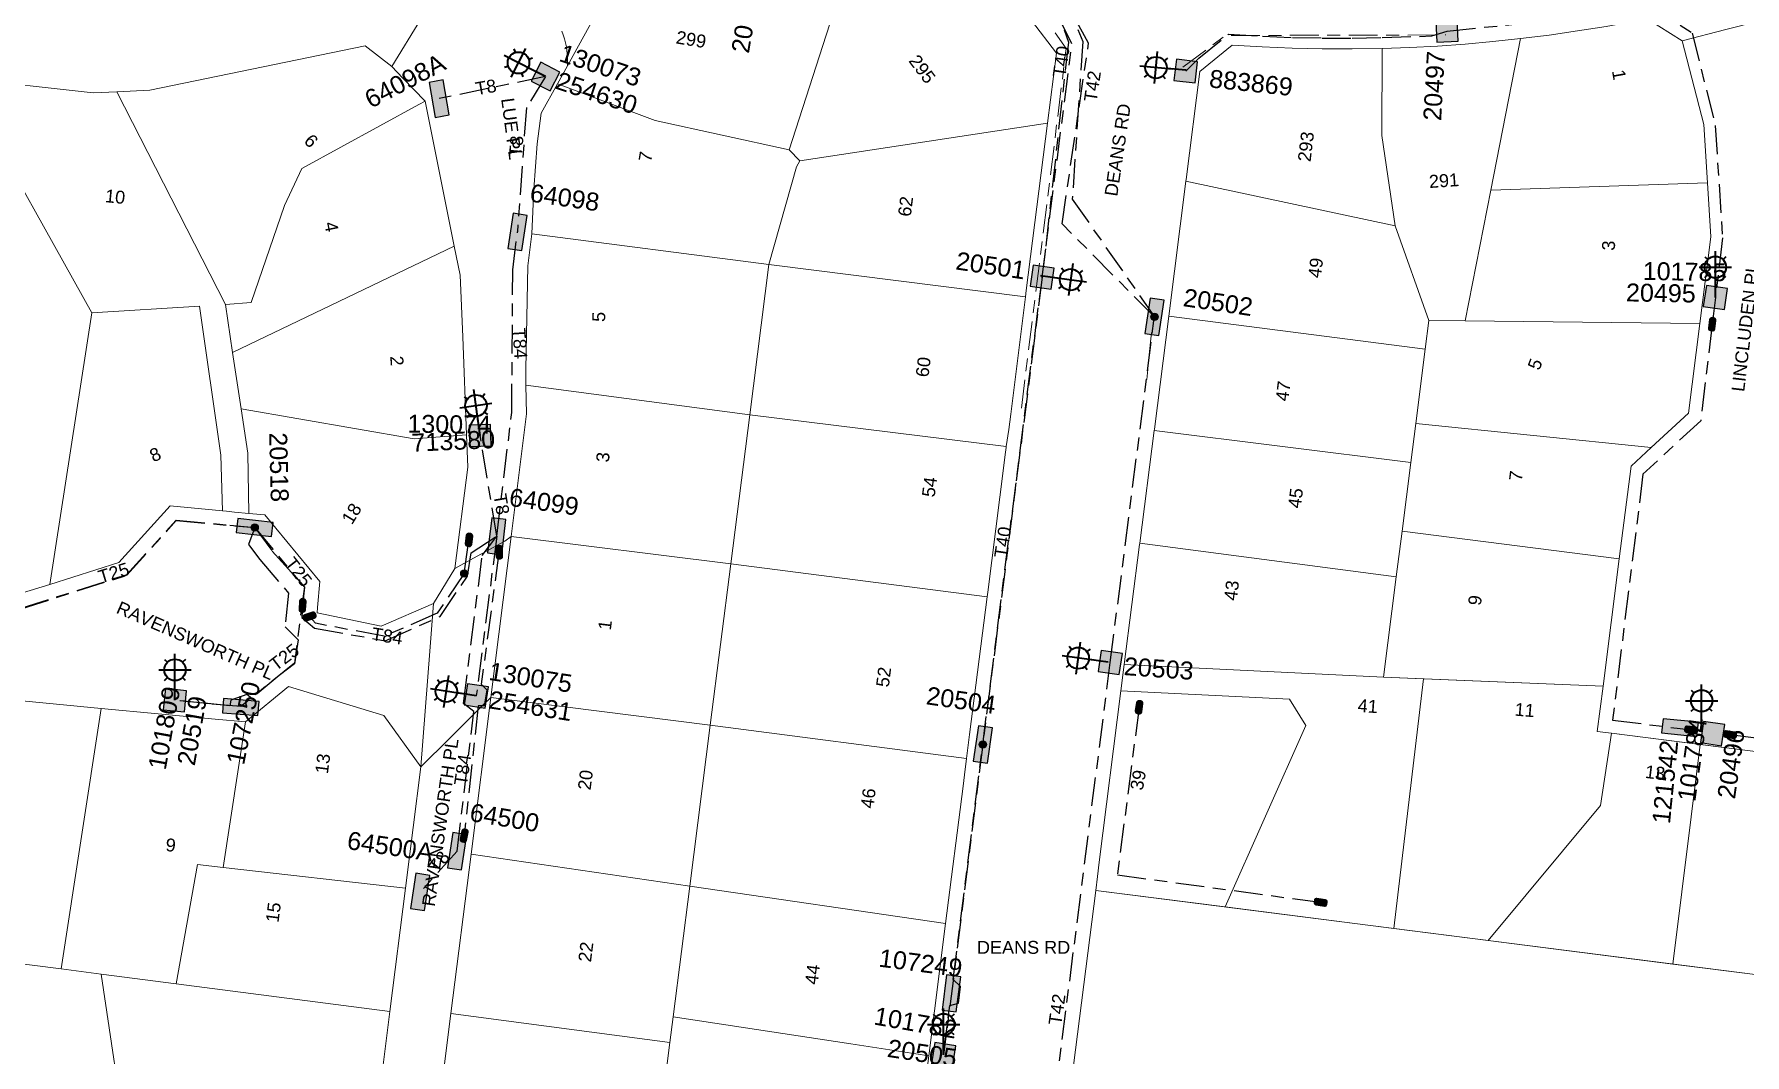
# Model space of a CAD drawing. Header units: metres. Extents: x 299140 to 300955, y 6226202 to 6227439.
# Drawn here: x 299967.4 to 300205.7, y 6226680.1 to 6226822.3 of the extents above; entities that cross this region are included whole.
import ezdxf
from ezdxf.enums import TextEntityAlignment as Align

# ---------------------------------------------------------------- set-up
doc = ezdxf.new("R2010")
doc.units = ezdxf.units.M
doc.linetypes.add('Cable Exist UG', pattern=[8.2, 4, -1.2, 1.8, -1.2])
doc.layers.get('0').update_dxf_attribs({"color": 6})
for name, color, linetype, lineweight in [('Cadastre Land Parcels_SP_EXT', 9, 'Continuous', 5), ('Cadastre Road Names_SP_HV_LV_SL_EXT', 9, 'Continuous', 5), ('Cadastre Roads_SP_EXT', 9, 'Continuous', 5)]:
    doc.layers.add(name, color=color, linetype=linetype, lineweight=lineweight)
for name, color, linetype in [('Equip_LV_EXT', 7, 'Continuous'), ('Equip_SL_EXT', 7, 'Continuous'), ('Equip_SP_SL_EXT', 7, 'Continuous'), ('Mains_LV_EXT', 7, 'Continuous'), ('Mains_LV_SL_EXT', 7, 'Continuous'), ('Mains_SL_EXT', 7, 'Continuous'), ('SupportsUG_SP_LV_EXT', 7, 'Continuous'), ('SupportsUG_SP_LV_SL_EXT', 7, 'Continuous'), ('UG_Details_SP_MISC', 7, 'Continuous')]:
    doc.layers.add(name, color=color, linetype=linetype)
doc.styles.add('COLUMN_LABEL', font='arial.ttf')
doc.styles.add('iecARIAL', font='arial.ttf', dxfattribs={"height": 2})
doc.styles.add('POLE_LABEL', font='arial.ttf')
doc.styles.get("Standard").update_dxf_attribs({"font": 'arial.ttf'})

# ---------------------------------------------------------------- blocks, each defined once
blk = doc.blocks.new('COLUMN_EXT')
blk.add_hatch(color=256).paths.add_polyline_path([(-1.49, 1.48), (-1.49, -1.49), (1.48, -1.49), (1.48, 1.48)])
blk.add_lwpolyline([(-1.49, -1.49), (1.48, -1.49), (1.48, 1.48), (-1.49, 1.48)], close=True)
for tag, height, style, flags, p in [('ASSET_NUM', 2.5, 'COLUMN_LABEL', 8, (2, 2)), ('STRUCTURE_PLANT_NUMBER', 0.2, 'POLE_LABEL', 9, (1.81, 0.03)), ('STREET_CODE', 0.2, 'COLUMN_LABEL', 9, (1.81, -0.2))]:
    blk.add_attdef(tag, text='', height=height, dxfattribs=dict(style=style, flags=flags)).set_placement(p, align=Align.MIDDLE_LEFT)
at = {"flags": 1}
blk.add_attdef('Z', (1.81, -2.35), '', height=0.2, dxfattribs=at)
at = {"flags": 9}
for tag, p in [('COLUMN_TYPE', (1.81, -0.4)), ('OWNED_BY', (1.81, -0.6)), ('STATE', (1.81, -0.8)), ('USAGE', (1.81, -1)), ('STREETNAME', (1.81, -1.6)), ('SUBURB', (1.81, -1.8)), ('LEGEND', (1.81, -1.2)), ('LOCATION', (1.81, -1.4)), ('NOTES', (1.81, -2))]:
    blk.add_attdef(tag, text='', height=0.2, dxfattribs=at).set_placement(p, align=Align.MIDDLE_LEFT)
blk = doc.blocks.new('PILLAR_EXT')
blk.add_hatch(color=256).paths.add_polyline_path([(-2.475, 0.99), (-2.475, -0.99), (2.475, -0.99), (2.475, 0.99)])
blk.add_lwpolyline([(-2.475, -0.99), (2.475, -0.99), (2.475, 0.99), (-2.475, 0.99)], close=True)
at = {"style": 'iecARIAL', "flags": 8}
blk.add_attdef('ASSET_NUM', (1.5, 3.5), '', height=2.5, dxfattribs=at)
for tag, p, flags in [('OWNED_BY', (0, -0.2), 9), ('STATE', (0, -0.4), 9), ('SUPPORT_TYPE', (0, -0.6), 9), ('STREETNAME', (0, -1.8), 9), ('SUBURB', (0, -2), 1), ('USAGE', (0, -0.8), 9), ('LEGEND', (0, -1), 9), ('LOCATION', (0, -1.2), 9), ('NOTES', (0, -1.4), 9), ('PARENT', (0, -1.6), 9)]:
    blk.add_attdef(tag, p, '', height=0.2, dxfattribs=dict(flags=flags))
blk = doc.blocks.new('SL_LANTERN_EXT')
at = {"lineweight": 40}
for p, q in [((-1.46, 5.68), (-1.06, 5.28)), ((0, 1.97), (0, 6.47)), ((1.46, 5.68), (1.06, 5.28)), ((-2.25, 4.22), (2.25, 4.22)), ((-1.46, 2.76), (-1.06, 3.16)), ((0, 0), (0, 2.72)), ((1.46, 2.76), (1.06, 3.16))]:
    blk.add_line(p, q, dxfattribs=at)
blk.add_circle((0, 4.22), 1.5, dxfattribs=at)
at = {"style": 'iecARIAL', "flags": 8}
blk.add_attdef('ASSET_NUM', (1.5, 1.5), '', height=2.5, dxfattribs=at)
for tag, p, height, flags in [('OPERATING_VOLTAGE', (0.98, -1.65), 0.2, 9), ('ORIENTATION', (0.98, -1.85), 0.2, 9), ('OWNED_BY', (0.98, -2.05), 0.2, 9), ('STATE', (0.98, -2.25), 0.2, 9), ('CONSTRUCTED_VOLTAGE', (0.98, -0.65), 0.2, 9), ('CONTROL_TYPE', (0.98, -0.85), 0.2, 9), ('LANTERN_PURPOSE', (0.98, -1.05), 0.2, 9), ('LANTERN_TYPE', (0.98, -1.25), 0.2, 9), ('NO_PHASES', (0.98, -1.45), 0.2, 9), ('USAGE', (0.98, -2.45), 0.2, 9), ('LNUMBER', (2.18, -3.25), 2.5, 8), ('CEXIST', (0.98, -2.65), 0.2, 9), ('CNEW', (0.98, -2.85), 0.2, 9), ('CNUMBER', (0.98, -3.05), 0.2, 9), ('CREMOVE', (0.98, -3.25), 0.2, 9), ('CREPLACE', (0.98, -3.45), 0.2, 9), ('LKINGHEIGHT', (0.98, -3.65), 0.2, 9), ('LBRACKET', (0.98, -3.85), 0.2, 9), ('LBRACKETVOCAB', (0.98, -4.05), 0.2, 9), ('LCATEGORY', (0.98, -4.25), 0.2, 9), ('LCHARGE1', (0.98, -4.45), 0.2, 9), ('LCHARGE1PERCENT', (0.98, -4.65), 0.2, 9), ('LCHARGE2', (0.98, -4.85), 0.2, 9), ('LCHARGE2PERCENT', (0.98, -5.05), 0.2, 9), ('LCHARGE3', (0.98, -5.25), 0.2, 9), ('LCHARGE3PERCENT', (0.98, -5.45), 0.2, 9), ('LEXIST', (0.98, -5.65), 0.2, 9), ('LLAMP', (0.98, -5.85), 0.2, 9), ('LLAMPVOCAB', (0.98, -6.05), 0.2, 9), ('LMAST', (0.98, -6.25), 0.2, 9), ('LMASTVOCAB', (0.98, -6.45), 0.2, 9), ('LNEW', (0.98, -6.65), 0.2, 9), ('LANTNUMBER', (0.98, -6.85), 0.2, 9), ('LOUTREACH', (0.98, -7.25), 0.2, 9), ('STREETNAME', (0.98, -9.25), 0.2, 9), ('SUBURB', (0.98, -9.45), 0.2, 1), ('LOUTREACHVOCAB', (0.98, -7.45), 0.2, 9), ('LRATECODE', (0.98, -7.65), 0.2, 9), ('LREMOVE', (0.98, -7.85), 0.2, 9), ('LREPLACE', (0.98, -8.05), 0.2, 9), ('LTYPE', (0.98, -8.25), 0.2, 9), ('LTYPEVOCAB', (0.98, -8.45), 0.2, 9), ('LEGEND', (0.98, -8.65), 0.2, 9), ('LOCATION', (0.98, -8.85), 0.2, 9), ('NOTES', (0.98, -9.05), 0.2, 9)]:
    blk.add_attdef(tag, p, '', height=height, dxfattribs=dict(flags=flags))
blk = doc.blocks.new('LV_STJ_EXT')
h = blk.add_hatch(color=256)
edge = h.paths.add_edge_path()
edge.add_ellipse((-0.59, 0.13), major_axis=(0.226, 0.226), ratio=1, start_angle=45, end_angle=135)
edge.add_line((-0.91, 0.13), (-0.91, -0.13))
edge.add_ellipse((-0.59, -0.13), major_axis=(0.226, 0.226), ratio=1, start_angle=135, end_angle=225)
edge.add_line((-0.59, -0.45), (0.59, -0.45))
edge.add_ellipse((0.59, -0.13), major_axis=(-0.226, 0.226), ratio=1, start_angle=135, end_angle=225)
edge.add_line((0.91, -0.13), (0.91, 0.13))
edge.add_ellipse((0.59, 0.13), major_axis=(-0.226, 0.226), ratio=1, start_angle=225, end_angle=315)
edge.add_line((0.59, 0.45), (-0.59, 0.45))
blk.add_lwpolyline([(-0.91, 0.13), (-0.91, -0.13, 0.414214), (-0.59, -0.45), (0.59, -0.45, 0.414214), (0.91, -0.13), (0.91, 0.13, 0.414214), (0.59, 0.45), (-0.59, 0.45, 0.414214)], format="xyb", close=True)
at = {"flags": 1}
blk.add_attdef('Z', (0, 0), '', height=0.2, dxfattribs=at)
at = {"flags": 9}
for tag, p in [('ORIENTATION', (0, 0)), ('USAGE', (0, -0.2)), ('LEGEND', (0, -0.4)), ('NOTES', (0, -0.6))]:
    blk.add_attdef(tag, text='', height=0.2, dxfattribs=at).set_placement(p, align=Align.MIDDLE_LEFT)
blk = doc.blocks.new('SL_STJ_EXT')
h = blk.add_hatch(color=256)
edge = h.paths.add_edge_path()
edge.add_ellipse((-0.59, 0.13), major_axis=(0.226, 0.226), ratio=1, start_angle=45, end_angle=135)
edge.add_line((-0.91, 0.13), (-0.91, -0.13))
edge.add_ellipse((-0.59, -0.13), major_axis=(0.226, 0.226), ratio=1, start_angle=135, end_angle=225)
edge.add_line((-0.59, -0.45), (0.59, -0.45))
edge.add_ellipse((0.59, -0.13), major_axis=(-0.226, 0.226), ratio=1, start_angle=135, end_angle=225)
edge.add_line((0.91, -0.13), (0.91, 0.13))
edge.add_ellipse((0.59, 0.13), major_axis=(-0.226, 0.226), ratio=1, start_angle=225, end_angle=315)
edge.add_line((0.59, 0.45), (-0.59, 0.45))
blk.add_lwpolyline([(-0.91, 0.13), (-0.91, -0.13, 0.414214), (-0.59, -0.45), (0.59, -0.45, 0.414214), (0.91, -0.13), (0.91, 0.13, 0.414214), (0.59, 0.45), (-0.59, 0.45, 0.414214)], format="xyb", close=True)
at = {"flags": 1}
blk.add_attdef('Z', (0, 0), '', height=0.2, dxfattribs=at)
at = {"flags": 9}
for tag, p in [('ORIENTATION', (0, 0)), ('USAGE', (0, -0.2)), ('LEGEND', (0, -0.4)), ('NOTES', (0, -0.6))]:
    blk.add_attdef(tag, text='', height=0.2, dxfattribs=at).set_placement(p, align=Align.MIDDLE_LEFT)
blk = doc.blocks.new('CONNECTOR_NODE_EXT')
h = blk.add_hatch(color=256)
edge = h.paths.add_edge_path()
edge.add_arc((0, 0), 0.5, 0, 360)
blk.add_circle((0, 0), 0.5)
at = {"flags": 1}
blk.add_attdef('Z', (0, 0), '', height=0.2, dxfattribs=at)
at = {"flags": 9}
for tag, p in [('CONNECTOR_TYPE', (0, 0)), ('CONSTRUCTED_VOLTAGE', (0, -0.2)), ('OPERATING_VOLTAGE', (0, -0.6)), ('ORIENTATION', (0, -0.8)), ('SUBTYPE', (0, -1)), ('NO_PHASES', (0, -0.4)), ('USAGE', (0, -1.2)), ('NOTES', (0, -1.4))]:
    blk.add_attdef(tag, text='', height=0.2, dxfattribs=at).set_placement(p, align=Align.MIDDLE_LEFT)

msp = doc.modelspace()

# ---------------------------------------------------------------- linework, layer by layer
at = {"layer": 'Cadastre Land Parcels_SP_EXT', "linetype": 'Continuous'}
for points in [[(300079.65, 6226828.13), (300078.47, 6226828.3), (300051.99, 6226832.2), (300049.75, 6226832.53), (300041.98, 6226818.42), (300041.69, 6226817.88), (300040.31, 6226815.36), (300053.92, 6226810.27), (300072.59, 6226806.2), (300079.65, 6226828.13)], [(300072.59, 6226806.2), (300074.05, 6226804.63), (300108.56, 6226809.9), (300109.8, 6226819.66), (300106.35, 6226824.21), (300082.04, 6226827.78), (300080.1, 6226828.06), (300079.65, 6226828.13), (300072.59, 6226806.2)], [(300197, 6226821.39), (300192.09, 6226824.46), (300190.32, 6226824.11), (300186.38, 6226823.39), (300182.41, 6226822.75), (300178.44, 6226822.18), (300174.47, 6226821.7), (300170.31, 6226800.56), (300200.5, 6226801.57), (300199.99, 6226809.73), (300197, 6226821.39)], [(300017.24, 6226817.8), (300013.51, 6226820.7), (299983.53, 6226814.5), (299978.92, 6226814.28), (299994.04, 6226784.65), (299997.63, 6226784.93), (300002.3, 6226798.43), (300004.68, 6226803.57), (300020.97, 6226812.51), (300021.86, 6226812.99), (300018.74, 6226816.15), (300017.24, 6226817.8)], [(300156.99, 6226795.58), (300155.12, 6226808.17), (300155.2, 6226820.33), (300151, 6226820.26), (300146.82, 6226820.27), (300142.64, 6226820.35), (300138.46, 6226820.52), (300134.28, 6226820.77), (300129.79, 6226817.11), (300127.87, 6226802.06), (300127.84, 6226801.8), (300156.99, 6226795.58)], [(300170.31, 6226800.56), (300174.47, 6226821.7), (300170.62, 6226821.26), (300166.77, 6226820.91), (300162.91, 6226820.63), (300159.05, 6226820.44), (300155.2, 6226820.33), (300155.12, 6226808.17), (300156.99, 6226795.58), (300161.7, 6226782.41), (300166.73, 6226782.35), (300170.31, 6226800.56)], [(299978.92, 6226814.28), (299975.64, 6226814.14), (299957.13, 6226816.17), (299958.34, 6226814.03), (299975.45, 6226783.49), (299990.45, 6226784.42), (299993.43, 6226763.65), (299993.63, 6226755.87), (299994.2, 6226755.81), (299995.31, 6226755.71), (299997.29, 6226755.52), (299997.15, 6226763.89), (299996.23, 6226770.07), (299995.05, 6226777.92), (299994.04, 6226784.65), (299978.92, 6226814.28)], [(300072.59, 6226806.2), (300053.92, 6226810.27), (300040.31, 6226815.36), (300038.05, 6226811.31), (300037.47, 6226807), (300037.01, 6226800.72), (300036.75, 6226794.48), (300069.76, 6226790.2), (300073.62, 6226803.81), (300074.05, 6226804.63), (300072.59, 6226806.2)], [(300025.9, 6226792.78), (300021.86, 6226812.99), (300020.97, 6226812.51), (300004.68, 6226803.57), (300002.3, 6226798.43), (299997.63, 6226784.93), (299994.04, 6226784.65), (299995.05, 6226777.92), (300025.9, 6226792.78)], [(300108.56, 6226809.9), (300074.05, 6226804.63), (300073.62, 6226803.81), (300069.76, 6226790.2), (300105.48, 6226785.68), (300105.59, 6226786.57), (300108.56, 6226809.9)], [(300156.99, 6226795.58), (300127.84, 6226801.8), (300125.45, 6226782.99), (300161.19, 6226778.42), (300161.7, 6226782.41), (300156.99, 6226795.58)], [(300199.45, 6226781.97), (300200.97, 6226794.05), (300200.5, 6226801.57), (300170.31, 6226800.56), (300166.73, 6226782.35), (300199.45, 6226781.97)], [(300067.09, 6226769.26), (300069.76, 6226790.2), (300036.75, 6226794.48), (300036.16, 6226790.03), (300035.89, 6226775.64), (300035.91, 6226773.4), (300067.09, 6226769.26)], [(300027.63, 6226766.45), (300027.12, 6226780.14), (300026.74, 6226788.71), (300025.9, 6226792.78), (299995.05, 6226777.92), (299996.23, 6226770.07), (300020.33, 6226765.89), (300027.63, 6226766.45)], [(300102.82, 6226764.84), (300103.2, 6226767.22), (300103.45, 6226769.33), (300105.48, 6226785.68), (300069.76, 6226790.2), (300067.09, 6226769.26), (300102.82, 6226764.84)], [(299993.63, 6226755.87), (299993.43, 6226763.65), (299990.45, 6226784.42), (299975.45, 6226783.49), (299969.58, 6226745.63), (299979.2, 6226748.67), (299986.36, 6226756.55), (299993.63, 6226755.87)], [(300161.19, 6226778.42), (300125.45, 6226782.99), (300123.48, 6226767.26), (300123.45, 6226767.06), (300159.18, 6226762.6), (300159.87, 6226768.03), (300161.19, 6226778.42)], [(300166.73, 6226782.35), (300161.7, 6226782.41), (300161.19, 6226778.42), (300159.87, 6226768.03), (300192.68, 6226764.7), (300197.86, 6226769.49), (300199.45, 6226781.97), (300166.73, 6226782.35)], [(300064.45, 6226748.47), (300067.09, 6226769.26), (300035.91, 6226773.4), (300036.01, 6226769.41), (300033.85, 6226752.31), (300064.45, 6226748.47)], [(300027.63, 6226766.45), (300020.33, 6226765.89), (299996.23, 6226770.07), (299997.15, 6226763.89), (299997.29, 6226755.52), (299999.56, 6226755.31), (300007.22, 6226746.05), (300006.88, 6226742.4), (300006.81, 6226741.67), (300015.75, 6226739.82), (300023.04, 6226742.94), (300026.02, 6226747.83), (300027.81, 6226761.95), (300027.63, 6226766.45)], [(300102.82, 6226764.84), (300067.09, 6226769.26), (300064.45, 6226748.47), (300100.16, 6226743.89), (300100.24, 6226744.56), (300102.49, 6226762.21), (300102.66, 6226763.72), (300102.8, 6226764.68), (300102.82, 6226764.84)], [(300159.18, 6226762.6), (300123.45, 6226767.06), (300121.43, 6226751.37), (300157.14, 6226746.69), (300157.96, 6226753.05), (300159.18, 6226762.6)], [(300192.68, 6226764.7), (300159.87, 6226768.03), (300159.18, 6226762.6), (300157.96, 6226753.05), (300188.22, 6226749.19), (300189.86, 6226762.09), (300192.68, 6226764.7)], [(300061.59, 6226726.01), (300064.45, 6226748.47), (300033.85, 6226752.31), (300031.02, 6226729.86), (300061.59, 6226726.01)], [(300185.96, 6226731.43), (300188.22, 6226749.19), (300157.96, 6226753.05), (300157.14, 6226746.69), (300155.36, 6226732.71), (300185.96, 6226731.43)], [(300157.14, 6226746.69), (300121.43, 6226751.37), (300121.4, 6226751.2), (300119.27, 6226734.46), (300155.36, 6226732.71), (300157.14, 6226746.69)], [(300100.16, 6226743.89), (300064.45, 6226748.47), (300061.59, 6226726.01), (300097.29, 6226721.37), (300097.47, 6226722.85), (300097.72, 6226724.72), (300100.16, 6226743.89)], [(300160.96, 6226732.47), (300155.36, 6226732.71), (300119.27, 6226734.46), (300118.8, 6226730.78), (300142.3, 6226729.63), (300144.56, 6226725.94), (300133.34, 6226700.67), (300156.8, 6226697.68), (300160.96, 6226732.47)], [(300185.6, 6226714.79), (300187.14, 6226724.87), (300185.15, 6226725.12), (300185.96, 6226731.43), (300160.96, 6226732.47), (300156.8, 6226697.68), (300169.96, 6226696), (300185.6, 6226714.79)], [(300019.12, 6226703.3), (300021.25, 6226720.2), (300016.13, 6226727.37), (300002.83, 6226731.4), (299996.85, 6226726.45), (299993.73, 6226706.17), (300019.12, 6226703.3)], [(300144.56, 6226725.94), (300142.3, 6226729.63), (300118.8, 6226730.78), (300115.77, 6226706.92), (300115.52, 6226704.93), (300115.32, 6226702.96), (300133.34, 6226700.67), (300144.56, 6226725.94)], [(299976.74, 6226728.35), (299960.91, 6226729.85), (299955.02, 6226694.13), (299963.07, 6226693.09), (299971.16, 6226692.04), (299976.74, 6226728.35)], [(299996.85, 6226726.45), (299992.64, 6226726.83), (299976.74, 6226728.35), (299971.16, 6226692.04), (299976.76, 6226691.31), (299987.2, 6226689.96), (299990.18, 6226706.59), (299993.73, 6226706.17), (299996.85, 6226726.45)], [(300061.59, 6226726.01), (300031.02, 6226729.86), (300028.27, 6226708.03), (300058.74, 6226703.58), (300061.59, 6226726.01)], [(300097.29, 6226721.37), (300061.59, 6226726.01), (300058.74, 6226703.58), (300094.37, 6226698.36), (300096.84, 6226717.51), (300097.02, 6226719.1), (300097.29, 6226721.37)], [(300199.51, 6226723.3), (300187.14, 6226724.87), (300185.6, 6226714.79), (300169.96, 6226696), (300195.7, 6226692.72), (300199.51, 6226723.3)], [(300210.91, 6226712.24), (300211.94, 6226721.71), (300199.51, 6226723.3), (300195.7, 6226692.72), (300219.35, 6226689.71), (300210.91, 6226712.24)], [(300016.95, 6226686.1), (300019.12, 6226703.3), (299993.73, 6226706.17), (299990.18, 6226706.59), (299987.2, 6226689.96), (300016.95, 6226686.1)], [(300056.42, 6226685.34), (300058.74, 6226703.58), (300028.27, 6226708.03), (300025.46, 6226685.82), (300055.97, 6226681.79), (300056.42, 6226685.34)], [(300094.37, 6226698.36), (300058.74, 6226703.58), (300056.42, 6226685.34), (300081.15, 6226681.6), (300092.02, 6226679.92), (300094.37, 6226698.36)], [(300282.23, 6226681.7), (300115.32, 6226702.96), (300094.42, 6226539.15), (300174.15, 6226528.78), (300174.97, 6226528.67), (300261.54, 6226517.4), (300282.23, 6226681.7)], [(299971.16, 6226692.04), (299963.07, 6226693.09), (299956.2, 6226655.62), (299970.46, 6226659.06), (299980.13, 6226666.46), (299980.4, 6226666.67), (299976.76, 6226691.31), (299971.16, 6226692.04)], [(299987.2, 6226689.96), (299976.76, 6226691.31), (299980.4, 6226666.67), (299991.8, 6226665.61), (299994.36, 6226662.52), (300000.27, 6226662.33), (300010.63, 6226665.37), (300014.98, 6226670.47), (300016.95, 6226686.1), (299987.2, 6226689.96)], [(300055.97, 6226681.79), (300025.46, 6226685.82), (300022.31, 6226660.66), (300034.85, 6226659.06), (300052.79, 6226656.79), (300053.34, 6226661.07), (300055.97, 6226681.79)], [(300092.02, 6226679.92), (300081.15, 6226681.6), (300056.42, 6226685.34), (300055.97, 6226681.79), (300053.34, 6226661.07), (300089.03, 6226656.39), (300091.14, 6226672.87), (300091.56, 6226676.28), (300092.02, 6226679.92)]]:
    msp.add_lwpolyline(points, close=True, dxfattribs=at)
for points in [[(300040.89, 6226822.74), (300041.1, 6226822.2), (300041.27, 6226821.64), (300041.42, 6226821.08), (300041.54, 6226820.52), (300041.62, 6226819.94), (300041.68, 6226819.37), (300041.71, 6226818.79), (300041.7, 6226818.21), (300041.69, 6226817.88), (300041.98, 6226818.42), (300049.75, 6226832.53)], [(299957.13, 6226816.17), (299975.64, 6226814.14), (299978.92, 6226814.28), (299983.53, 6226814.5), (300013.51, 6226820.7), (300017.24, 6226817.8), (300021.25, 6226824.41)], [(299965.76, 6226744.43), (299969.58, 6226745.63), (299975.45, 6226783.49), (299958.34, 6226814.03)]]:
    msp.add_lwpolyline(points, dxfattribs=at)
at = {"layer": 'Cadastre Roads_SP_EXT', "linetype": 'Continuous'}
for points in [[(300021.25, 6226824.41), (300017.24, 6226817.8), (300018.74, 6226816.15), (300021.86, 6226812.99), (300025.9, 6226792.78), (300026.74, 6226788.71), (300027.12, 6226780.14), (300027.63, 6226766.45), (300027.81, 6226761.95), (300026.02, 6226747.83), (300028.62, 6226749.3), (300028.62, 6226749.3), (300029.7, 6226749.89), (300032.96, 6226751.67), (300033.85, 6226752.31), (300036.01, 6226769.41), (300035.91, 6226773.4), (300035.89, 6226775.64), (300036.16, 6226790.03), (300036.75, 6226794.48), (300037.01, 6226800.72), (300037.47, 6226807), (300038.05, 6226811.31), (300040.31, 6226815.36), (300041.69, 6226817.88), (300041.7, 6226818.21), (300041.71, 6226818.79), (300041.68, 6226819.37), (300041.62, 6226819.94), (300041.54, 6226820.52), (300041.42, 6226821.08), (300041.27, 6226821.64), (300041.1, 6226822.2), (300040.89, 6226822.74)], [(300211.53, 6226825.1), (300203.07, 6226822.94), (300197, 6226821.39), (300199.99, 6226809.73), (300200.5, 6226801.57), (300200.97, 6226794.05), (300199.45, 6226781.97), (300197.86, 6226769.49), (300192.68, 6226764.7), (300189.86, 6226762.09), (300188.22, 6226749.19), (300185.96, 6226731.43), (300185.15, 6226725.12), (300187.14, 6226724.87), (300211.94, 6226721.71)], [(299960.91, 6226729.85), (299976.74, 6226728.35), (299992.64, 6226726.83), (299996.85, 6226726.45), (300002.83, 6226731.4), (300016.13, 6226727.37), (300021.25, 6226720.2), (300022.52, 6226736.3), (300023.04, 6226742.94), (300015.75, 6226739.82), (300006.81, 6226741.67), (300006.88, 6226742.4), (300007.22, 6226746.05), (299999.56, 6226755.31), (299997.29, 6226755.52), (299995.31, 6226755.71), (299994.2, 6226755.81), (299993.63, 6226755.87), (299986.36, 6226756.55), (299979.2, 6226748.67), (299969.58, 6226745.63), (299965.76, 6226744.43)]]:
    msp.add_lwpolyline(points, dxfattribs=at)
msp.add_lwpolyline([(300025.46, 6226685.82), (300028.27, 6226708.03), (300031.02, 6226729.86), (300029.9, 6226728.81), (300025.55, 6226724.42), (300025.27, 6226724.14), (300021.25, 6226720.2), (300019.12, 6226703.3), (300016.95, 6226686.1), (300014.98, 6226670.47), (300018.35, 6226665.95), (300022.31, 6226660.66), (300025.46, 6226685.82)], close=True, dxfattribs=at)
at = {"layer": 'Mains_LV_EXT', "color": 200, "linetype": 'Cable Exist UG'}
msp.add_lwpolyline([(300123.47, 6226782.91), (300110.6, 6226795.87), (300114.29, 6226821.04), (300104.69, 6226838.5), (300105.47, 6226845.24), (300087.67, 6226848.3), (300090.48, 6226869.63), (300096.31, 6226869)], dxfattribs=at)
at = {"layer": 'Mains_LV_EXT', "linetype": 'Cable Exist UG'}
for points in [[(300107.83, 6226788.43), (300111.96, 6226820.94), (300104.66, 6226835.9), (300110.2, 6226835.89), (300110.71, 6226839.75)], [(300164.23, 6226822.73), (300180.5, 6226824.39), (300192.35, 6226826.38), (300198.37, 6226822.46), (300201.59, 6226809.58), (300202.6, 6226793.9), (300201.61, 6226785.61)], [(300038.63, 6226816.39), (300023.82, 6226813.32)], [(300038.63, 6226816.39), (300035.97, 6226812.08), (300034.73, 6226794.75)], [(300031.84, 6226752.34), (300033.94, 6226769.59), (300034.08, 6226789.45), (300034.73, 6226794.75)], [(300099.54, 6226723.26), (300107.83, 6226788.43)], [(300201.61, 6226785.61), (300201.17, 6226781.88)], [(300117.31, 6226734.74), (300123.47, 6226782.91)], [(300201.17, 6226781.88), (300199.56, 6226768.43), (300191.52, 6226760.98), (300187.28, 6226726.71), (300196.72, 6226725.54)], [(300031.84, 6226752.34), (300029.55, 6226766.37)], [(299945.38, 6226745.95), (299965.57, 6226742.23), (299980.29, 6226746.89), (299987.19, 6226754.51), (299998.13, 6226753.55)], [(299998.13, 6226753.55), (299997.27, 6226751.18), (299998.84, 6226749.09), (300002.82, 6226744.41), (300002.36, 6226739.73), (300004.19, 6226737.92), (300003.66, 6226734.56), (300001.55, 6226732.92), (299997.73, 6226729.74), (299997.01, 6226730.26), (299994.82, 6226729.48), (299994.65, 6226728.68), (299987.02, 6226729.49)], [(299998.13, 6226753.55), (300005.04, 6226745.22), (300004.79, 6226742.69)], [(300004.79, 6226742.69), (300004.67, 6226741.02), (300006.46, 6226739.52), (300016.31, 6226737.77), (300023.96, 6226741.17), (300027.77, 6226746.77), (300028.29, 6226750), (300031.84, 6226752.34)], [(300026.32, 6226708.44), (300028.65, 6226727.92), (300027.21, 6226729.04), (300029.83, 6226749.63), (300031.84, 6226752.34)], [(300103.38, 6226625.27), (300117.31, 6226734.74)], [(300196.72, 6226725.54), (300198.23, 6226725.36)], [(300198.23, 6226725.36), (300199.69, 6226725.18)], [(300094.1, 6226680.07), (300094.97, 6226686.95), (300096.17, 6226687.26), (300096.46, 6226689.59), (300095.42, 6226690.55), (300099.56, 6226723.31)], [(300026.32, 6226708.44), (300021.18, 6226702.76)]]:
    msp.add_lwpolyline(points, dxfattribs=at)
at = {"layer": 'Mains_LV_SL_EXT', "linetype": 'Cable Exist UG'}
for points in [[(300127.83, 6226817.15), (300129.67, 6226818.95), (300129.67, 6226818.95), (300133.79, 6226822.3), (300138.53, 6226822.02), (300142.68, 6226821.85), (300146.84, 6226821.77), (300150.99, 6226821.76), (300155.18, 6226821.83), (300162.09, 6226822.05), (300164.23, 6226822.73)], [(300031.84, 6226752.34), (300029, 6226730.09)]]:
    msp.add_lwpolyline(points, dxfattribs=at)
at = {"layer": 'Mains_SL_EXT', "linetype": 'Cable Exist UG'}
for points in [[(300108.6, 6226847.58), (300107.5, 6226844.87), (300106.18, 6226839.49), (300105.53, 6226838.42), (300111.47, 6226821.2), (300107.83, 6226788.43)], [(300108.6, 6226847.58), (300106.75, 6226838.21), (300113.48, 6226821.26), (300112.02, 6226799.32), (300123.47, 6226782.91)], [(300107.83, 6226788.43), (300099.54, 6226723.26)], [(300117.31, 6226734.74), (300123.47, 6226782.91)], [(299945.38, 6226745.95), (299965.57, 6226742.31), (299980.28, 6226746.97), (299987.19, 6226754.59), (299994.67, 6226753.87), (299998.13, 6226753.55)], [(299998.13, 6226753.55), (300000.57, 6226750.26), (300005.04, 6226745.3), (300003.66, 6226734.65), (299996.19, 6226728.6), (299991.83, 6226728.98), (299987.02, 6226729.49)], [(300027.32, 6226747.14), (300027.98, 6226751.83)], [(300032.14, 6226750.08), (300029.68, 6226731.73), (300030.44, 6226730.94), (300030.08, 6226728.7), (300029.25, 6226728.7), (300027.32, 6226710.6)], [(300027.32, 6226747.14), (300023.56, 6226741.61), (300016.18, 6226738.39), (300006.6, 6226740.2), (300005.76, 6226741.15)], [(300103.38, 6226625.27), (300117.31, 6226734.74)], [(300121.33, 6226728.5), (300118.3, 6226705.13), (300146.62, 6226701.32)], [(300099.56, 6226723.31), (300094.1, 6226680.07)], [(300203.65, 6226724.69), (300213.09, 6226723.52), (300211.74, 6226712.61), (300219.31, 6226692.71), (300235.16, 6226690.76)]]:
    msp.add_lwpolyline(points, dxfattribs=at)
at = {"layer": 'UG_Details_SP_MISC', "color": 7, "linetype": 'Cable Exist UG', "lineweight": 0, "flags": 128}
for points in [[(300109.63, 6226822.49), (300111.17, 6226820.31), (300104.87, 6226769.71)], [(300127.41, 6226817.7), (300133.35, 6226822.12), (300164.05, 6226822.2)], [(300123.04, 6226780.73), (300122.4, 6226774.17)]]:
    msp.add_lwpolyline(points, dxfattribs=at)

# ---------------------------------------------------------------- block references
at = {"layer": 'Equip_LV_EXT'}
for p, rotation in [((300201.17, 6226781.88), 262.7969936611466), ((300004.79, 6226742.69), 266.1686381500199), ((300198.23, 6226725.36), 172.9572915080205)]:
    msp.add_blockref('LV_STJ_EXT', p, dxfattribs=dict(at, rotation=rotation))
at = {"layer": 'Equip_SL_EXT'}
for p in [(300123.47, 6226782.91), (299998.13, 6226753.55), (300027.32, 6226747.14), (300099.56, 6226723.31)]:
    msp.add_blockref('CONNECTOR_NODE_EXT', p, dxfattribs=at)
for p, rotation in [((300027.98, 6226751.83), 83.31051900778857), ((300032.2, 6226750.09), 91.18784678212837), ((300005.76, 6226741.15), 197.8967798901091), ((300121.33, 6226728.5), 81.5177976664424), ((300203.65, 6226724.69), 351.8328140348644), ((300027.32, 6226710.6), 258.7323562363107), ((300146.62, 6226701.32), 351.2107637607159)]:
    msp.add_blockref('SL_STJ_EXT', p, dxfattribs=dict(at, rotation=rotation))
at = {"layer": 'Equip_SP_SL_EXT'}
ref = msp.add_blockref('SL_LANTERN_EXT', (300038.63, 6226816.39), dxfattribs=dict(at, rotation=62.85328816680452))
ref.add_attrib('ASSET_NUM', '130073', dxfattribs={"layer": '0', "height": 2.5, "rotation": 341.6432, "style": 'iecARIAL'}).set_placement((300040.13, 6226817.89), align=Align.BOTTOM_LEFT)
for p, rotation in [((300127.89, 6226817.27), 84.85498329709759), ((300107.6, 6226788.66), 262.3383126569256), ((300117.03, 6226734.78), 82.24027710207675)]:
    msp.add_blockref('SL_LANTERN_EXT', p, dxfattribs=dict(at, rotation=rotation))
ref = msp.add_blockref('SL_LANTERN_EXT', (300201.61, 6226785.61), dxfattribs=at)
ref.add_attrib('ASSET_NUM', '101785', dxfattribs={"layer": '0', "height": 2.5, "rotation": 359.0161, "style": 'iecARIAL'}).set_placement((300203.11, 6226787.11), align=Align.BOTTOM_RIGHT)
ref = msp.add_blockref('SL_LANTERN_EXT', (300029.55, 6226766.37), dxfattribs=dict(at, rotation=8.169613558992092))
ref.add_attrib('ASSET_NUM', '130074', dxfattribs={"layer": '0', "height": 2.5, "rotation": 359.2303, "style": 'iecARIAL'}).set_placement((300031.05, 6226767.87), align=Align.MIDDLE_RIGHT)
ref = msp.add_blockref('SL_LANTERN_EXT', (299987.02, 6226729.49), dxfattribs=at)
ref.add_attrib('ASSET_NUM', '101809', dxfattribs={"layer": '0', "height": 2.5, "rotation": 79.8039, "style": 'iecARIAL'}).set_placement((299988.52, 6226730.99), align=Align.BOTTOM_RIGHT)
ref = msp.add_blockref('SL_LANTERN_EXT', (300029, 6226730.09), dxfattribs=dict(at, rotation=81.48978640421602))
ref.add_attrib('ASSET_NUM', '130075', dxfattribs={"layer": '0', "height": 2.5, "rotation": 351.0576, "style": 'iecARIAL'}).set_placement((300030.5, 6226731.59), align=Align.BOTTOM_LEFT)
ref = msp.add_blockref('SL_LANTERN_EXT', (300199.69, 6226725.18), dxfattribs=at)
ref.add_attrib('ASSET_NUM', '101784', dxfattribs={"layer": '0', "height": 2.5, "rotation": 81.869, "style": 'iecARIAL'}).set_placement((300201.19, 6226726.68), align=Align.BOTTOM_RIGHT)
ref = msp.add_blockref('SL_LANTERN_EXT', (300094.1, 6226680.07), dxfattribs=at)
ref.add_attrib('ASSET_NUM', '101782', dxfattribs={"layer": '0', "height": 2.5, "rotation": 350.1238, "style": 'iecARIAL'}).set_placement((300095.6, 6226681.57), align=Align.BOTTOM_RIGHT)
at = {"layer": 'SupportsUG_SP_LV_EXT'}
ref = msp.add_blockref('PILLAR_EXT', (300023.82, 6226813.32), dxfattribs=dict(at, rotation=280.167180266807))
ref.add_attrib('ASSET_NUM', '64098A', dxfattribs={"layer": '0', "height": 2.5, "rotation": 27.6246, "style": 'iecARIAL'}).set_placement((300025.32, 6226816.82), align=Align.BOTTOM_RIGHT)
ref = msp.add_blockref('PILLAR_EXT', (300034.73, 6226794.75), dxfattribs=dict(at, rotation=81.58082302526985))
ref.add_attrib('ASSET_NUM', '64098', dxfattribs={"layer": '0', "height": 2.5, "rotation": 351.8147, "style": 'iecARIAL'}).set_placement((300036.23, 6226798.25), align=Align.BOTTOM_LEFT)
ref = msp.add_blockref('PILLAR_EXT', (300123.47, 6226782.91), dxfattribs=dict(at, rotation=81.70487293383673))
ref.add_attrib('ASSET_NUM', '20502', dxfattribs={"layer": '0', "height": 2.5, "rotation": 351.6683, "style": 'iecARIAL'}).set_placement((300127.24, 6226783.67), align=Align.BOTTOM_LEFT)
ref = msp.add_blockref('PILLAR_EXT', (299998.13, 6226753.55), dxfattribs=dict(at, rotation=173.2910800354083))
ref.add_attrib('ASSET_NUM', '20518', dxfattribs={"layer": '0', "height": 2.5, "rotation": 271.4272, "style": 'iecARIAL'}).set_placement((299999.63, 6226757.05), align=Align.BOTTOM_RIGHT)
ref = msp.add_blockref('PILLAR_EXT', (300031.84, 6226752.34), dxfattribs=dict(at, rotation=83.19247143948502))
ref.add_attrib('ASSET_NUM', '64099', dxfattribs={"layer": '0', "height": 2.5, "rotation": 351.7826, "style": 'iecARIAL'}).set_placement((300033.34, 6226755.84), align=Align.BOTTOM_LEFT)
ref = msp.add_blockref('PILLAR_EXT', (299996.19, 6226728.52), dxfattribs=dict(at, rotation=175.5267877307622))
ref.add_attrib('ASSET_NUM', '107250', dxfattribs={"layer": '0', "height": 2.5, "rotation": 78.6786, "style": 'iecARIAL'}).set_placement((299997.69, 6226732.02), align=Align.MIDDLE_RIGHT)
ref = msp.add_blockref('PILLAR_EXT', (300099.56, 6226723.31), dxfattribs=dict(at, rotation=261.8158168217743))
ref.add_attrib('ASSET_NUM', '20504', dxfattribs={"layer": '0', "height": 2.5, "rotation": 351.852, "style": 'iecARIAL'}).set_placement((300101.06, 6226726.81), align=Align.BOTTOM_RIGHT)
ref = msp.add_blockref('PILLAR_EXT', (300196.68, 6226725.67), dxfattribs=dict(at, rotation=174.1491294784855))
ref.add_attrib('ASSET_NUM', '121542', dxfattribs={"layer": '0', "height": 2.5, "rotation": 84.24, "style": 'iecARIAL'}).set_placement((300195.2, 6226723.88), align=Align.MIDDLE_RIGHT)
ref = msp.add_blockref('PILLAR_EXT', (300026.32, 6226708.44), dxfattribs=dict(at, rotation=81.48978640421602))
ref.add_attrib('ASSET_NUM', '64500', dxfattribs={"layer": '0', "height": 2.5, "rotation": 350.5376, "style": 'iecARIAL'}).set_placement((300027.82, 6226711.94), align=Align.BOTTOM_LEFT)
ref = msp.add_blockref('PILLAR_EXT', (300021.18, 6226702.76), dxfattribs=dict(at, rotation=261.2127841964714))
ref.add_attrib('ASSET_NUM', '64500A', dxfattribs={"layer": '0', "height": 2.5, "rotation": 351.5964, "style": 'iecARIAL'}).set_placement((300022.68, 6226706.26), align=Align.BOTTOM_RIGHT)
ref = msp.add_blockref('PILLAR_EXT', (300095.18, 6226688.62), dxfattribs=dict(at, rotation=82.80055334534066))
ref.add_attrib('ASSET_NUM', '107249', dxfattribs={"layer": '0', "height": 2.5, "rotation": 352.6626, "style": 'iecARIAL'}).set_placement((300096.68, 6226692.12), align=Align.MIDDLE_RIGHT)
at = {"layer": 'SupportsUG_SP_LV_SL_EXT'}
ref = msp.add_blockref('COLUMN_EXT', (300067.5, 6226831.59), dxfattribs=dict(at, rotation=350.4570606011489))
ref.add_attrib('ASSET_NUM', '20500', dxfattribs={"layer": '0', "height": 2.5, "rotation": 80.4933, "style": 'COLUMN_LABEL'}).set_placement((300066.1, 6226829.52), align=Align.TOP_RIGHT)
ref = msp.add_blockref('COLUMN_EXT', (300164.23, 6226822.73), dxfattribs=dict(at, rotation=2.713591779716809))
ref.add_attrib('ASSET_NUM', '20497', dxfattribs={"layer": '0', "height": 2.5, "rotation": 86.8346, "style": 'COLUMN_LABEL'}).set_placement((300161.44, 6226820.01), align=Align.TOP_RIGHT)
ref = msp.add_blockref('COLUMN_EXT', (300038.63, 6226816.39), dxfattribs=dict(at, rotation=62.85328816680452))
ref.add_attrib('ASSET_NUM', '254630', dxfattribs={"layer": '0', "height": 2.5, "rotation": 341.6432, "style": 'COLUMN_LABEL'}).set_placement((300040.63, 6226817.14), align=Align.TOP_LEFT)
ref = msp.add_blockref('COLUMN_EXT', (300127.83, 6226817.15), dxfattribs=dict(at, rotation=263.4481486471886))
ref.add_attrib('ASSET_NUM', '883869', dxfattribs={"layer": '0', "height": 2.5, "rotation": 353.965, "style": 'COLUMN_LABEL'}).set_placement((300131.13, 6226816.15), align=Align.MIDDLE_LEFT)
ref = msp.add_blockref('COLUMN_EXT', (300107.83, 6226788.43), dxfattribs=dict(at, rotation=261.6044117258816))
ref.add_attrib('ASSET_NUM', '20501', dxfattribs={"layer": '0', "height": 2.5, "rotation": 351.6406, "style": 'COLUMN_LABEL'}).set_placement((300105.17, 6226787.38), align=Align.BOTTOM_RIGHT)
ref = msp.add_blockref('COLUMN_EXT', (300201.61, 6226785.61), dxfattribs=dict(at, rotation=261.7965990897603))
ref.add_attrib('ASSET_NUM', '20495', dxfattribs={"layer": '0', "height": 2.5, "rotation": 359.0161, "style": 'COLUMN_LABEL'}).set_placement((300198.87, 6226786.15), align=Align.MIDDLE_RIGHT)
ref = msp.add_blockref('COLUMN_EXT', (300029.55, 6226766.37), dxfattribs=dict(at, rotation=271.5936472827745))
ref.add_attrib('ASSET_NUM', '713580', dxfattribs={"layer": '0', "height": 2.5, "rotation": 2.5368, "style": 'COLUMN_LABEL'}).set_placement((300031.55, 6226767.12), align=Align.TOP_RIGHT)
ref = msp.add_blockref('COLUMN_EXT', (300117.31, 6226734.74), dxfattribs=dict(at, rotation=81.68486488384784))
ref.add_attrib('ASSET_NUM', '20503', dxfattribs={"layer": '0', "height": 2.5, "rotation": 355.9578, "style": 'COLUMN_LABEL'}).set_placement((300119.31, 6226735.49), align=Align.TOP_LEFT)
ref = msp.add_blockref('COLUMN_EXT', (299987.02, 6226729.49), dxfattribs=dict(at, rotation=354.0104900953704))
ref.add_attrib('ASSET_NUM', '20519', dxfattribs={"layer": '0', "height": 2.5, "rotation": 79.8039, "style": 'COLUMN_LABEL'}).set_placement((299989.02, 6226730.24), align=Align.TOP_RIGHT)
ref = msp.add_blockref('COLUMN_EXT', (300029, 6226730.09), dxfattribs=dict(at, rotation=81.48978640421602))
ref.add_attrib('ASSET_NUM', '254631', dxfattribs={"layer": '0', "height": 2.5, "rotation": 351.0576, "style": 'COLUMN_LABEL'}).set_placement((300031, 6226730.84), align=Align.TOP_LEFT)
ref = msp.add_blockref('COLUMN_EXT', (300201.23, 6226724.83), dxfattribs=dict(at, rotation=351.8328140348644))
ref.add_attrib('ASSET_NUM', '20496', dxfattribs={"layer": '0', "height": 2.5, "rotation": 81.869, "style": 'COLUMN_LABEL'}).set_placement((300203.23, 6226725.58), align=Align.TOP_RIGHT)
ref = msp.add_blockref('COLUMN_EXT', (300094.1, 6226680.07), dxfattribs=dict(at, rotation=261.3647453388042))
ref.add_attrib('ASSET_NUM', '20505', dxfattribs={"layer": '0', "height": 2.5, "rotation": 351.401, "style": 'COLUMN_LABEL'}).set_placement((300096.1, 6226680.82), align=Align.TOP_RIGHT)

# ---------------------------------------------------------------- texts
at = {"layer": 'Cadastre Land Parcels_SP_EXT'}
for s, rotation, p in [('299', 350.65, (300056.71, 6226821.03)), ('295', 307.2, (300089.14, 6226818.57)), ('1', 280.1203, (300187.19, 6226817.18)), ('6', 313.8, (300004.86, 6226807.32)), ('293', 83.1213, (300145.21, 6226804.44)), ('7', 80.32, (300053.35, 6226804.4)), ('291', 3.851, (300161.77, 6226800.86)), ('10', 354.5, (299977.21, 6226798.9)), ('62', 82.76, (300089.51, 6226796.8)), ('4', 281.4, (300007.8, 6226795.97)), ('3', 87.06, (300187.59, 6226792.1)), ('49', 82.79, (300146.64, 6226788.24)), ('5', 87.71, (300046.93, 6226782.17)), ('2', 273.8, (300017, 6226777.42)), ('60', 82.66, (300091.97, 6226774.42)), ('5', 68.81, (300177.07, 6226775.34)), ('47', 82.76, (300142.1, 6226771.06)), ('8', 25.16, (299984.02, 6226762.61)), ('3', 84.43, (300047.46, 6226762.57)), ('7', 82.8781, (300174.63, 6226759.94)), ('54', 82.67, (300092.84, 6226757.7)), ('45', 82.6, (300143.83, 6226756.15)), ('18', 58.7, (300011.67, 6226753.83)), ('43', 82.77, (300134.92, 6226743.28)), ('9', 82.95, (300168.93, 6226742.61)), ('1', 82.81, (300047.73, 6226739.16)), ('52', 82.73, (300086.45, 6226731.22)), ('41', 356.3295, (300151.74, 6226727.86)), ('11', 355.272, (300173.59, 6226727.34)), ('13', 82.81, (300008.32, 6226719.15)), ('20', 82.81, (300044.91, 6226716.87)), ('39', 79.8723, (300121.83, 6226716.82)), ('13', 352.9436, (300191.73, 6226718.67)), ('46', 82.88, (300084.31, 6226714.32)), ('9', 355.23, (299985.66, 6226708.46)), ('15', 82.81, (300001.44, 6226698.42)), ('22', 82.81, (300044.97, 6226692.91)), ('44', 82.6695, (300076.54, 6226689.76))]:
    msp.add_text(s, height=1.8, rotation=rotation, dxfattribs=at).set_placement(p)
at = {"layer": 'Cadastre Road Names_SP_HV_LV_SL_EXT'}
for s, rotation, p in [('DEANS RD', 81.5608, (300118.28, 6226799.62)), ('LINCLUDEN PL', 83.3066, (300205.62, 6226772.4))]:
    msp.add_text(s, height=1.8, rotation=rotation, dxfattribs=at).set_placement(p)
at = {"layer": 'Cadastre Roads_SP_EXT'}
for s, rotation, p in [('LUE PL', 277.6555, (300032.45, 6226813.29)), ('RAVENSWORTH PL', 336.391, (299978.7, 6226741.7)), ('RAVENSWORTH PL', 81.8625, (300023.2, 6226700.65))]:
    msp.add_text(s, height=1.8, rotation=rotation, dxfattribs=at).set_placement(p)
msp.add_text('DEANS RD', height=1.8, dxfattribs=at).set_placement((300098.74, 6226694.14))
at = {"layer": 'Mains_LV_EXT'}
for s, rotation, p in [('T40', 81.9133, (300111.06, 6226816.22)), ('T8', 9.9553, (300029.04, 6226813.79)), ('T42', 81.6259, (300115.4, 6226812.77)), ('T8', 85.3141, (300035.33, 6226805.16)), ('T84', 273.786, (300034.03, 6226781.32)), ('T8', 279.5237, (300031.38, 6226758.1)), ('T40', 81.6032, (300102.9, 6226749.24)), ('T25', 307.9432, (300002.18, 6226748.52)), ('T25', 16.8437, (299976.66, 6226745.75)), ('T84', 350.9987, (300014.31, 6226737.88)), ('T25', 37.2357, (300001.07, 6226733.46)), ('T84', 81.4898, (300027.66, 6226717.51)), ('T8', 52.333, (300023.62, 6226705.25)), ('T42', 81.6562, (300110.47, 6226684.12))]:
    msp.add_text(s, height=1.8, rotation=rotation, dxfattribs=at).set_placement(p)

doc.saveas('drawing.dxf')
